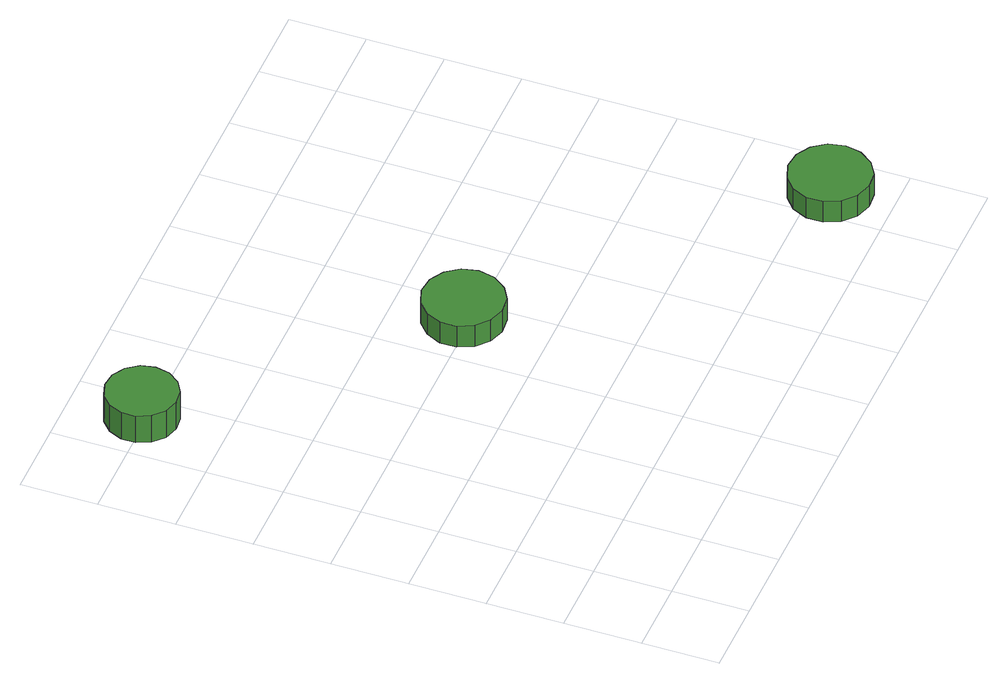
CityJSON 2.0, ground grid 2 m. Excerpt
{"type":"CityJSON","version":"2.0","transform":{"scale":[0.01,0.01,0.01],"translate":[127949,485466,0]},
"CityObjects":{
"tree1":{"type":"SolitaryVegetationObject","attributes":{"function":"something"},"geometry":[{"type":"MultiSurface","lod":"1","boundaries":[[[0,1,2,3,4,5,6,7,8,9,10,11,12,13,14]],[[15,16,17,18,19,20,21,22,23,24,25,26,27,28,29]],[[0,29,28,1]],[[1,28,27,2]],[[2,27,26,3]],[[3,26,25,4]],[[4,25,24,5]],[[5,24,23,6]],[[6,23,22,7]],[[7,22,21,8]],[[8,21,20,9]],[[9,20,19,10]],[[10,19,18,11]],[[11,18,17,12]],[[12,17,16,13]],[[13,16,15,14]],[[14,15,29,0]]]}]},
"tree2":{"type":"SolitaryVegetationObject","attributes":{"function":"something"},"geometry":[{"type":"MultiSurface","lod":"1","boundaries":[[[30,31,32,33,34,35,36,37,38,39,40,41,42,43,44]],[[45,46,47,48,49,50,51,52,53,54,55,56,57,58,59]],[[30,59,58,31]],[[31,58,57,32]],[[32,57,56,33]],[[33,56,55,34]],[[34,55,54,35]],[[35,54,53,36]],[[36,53,52,37]],[[37,52,51,38]],[[38,51,50,39]],[[39,50,49,40]],[[40,49,48,41]],[[41,48,47,42]],[[42,47,46,43]],[[43,46,45,44]],[[44,45,59,30]]]}]},
"tree3":{"type":"SolitaryVegetationObject","attributes":{"function":"something"},"geometry":[{"type":"MultiSurface","lod":"1","boundaries":[[[60,61,62,63,64,65,66,67,68,69,70,71,72,73,74]],[[75,76,77,78,79,80,81,82,83,84,85,86,87,88,89]],[[60,89,88,61]],[[61,88,87,62]],[[62,87,86,63]],[[63,86,85,64]],[[64,85,84,65]],[[65,84,83,66]],[[66,83,82,67]],[[67,82,81,68]],[[68,81,80,69]],[[69,80,79,70]],[[70,79,78,71]],[[71,78,77,72]],[[72,77,76,73]],[[73,76,75,74]],[[74,75,89,60]]]}]}
},
"vertices":[
[225,1414,107],[217,1451,107],[194,1482,107],[161,1502,107],[123,1506,107],[86,1494,107],[58,1468,107],[42,1433,107],[42,1395,107],[58,1360,107],[86,1334,107],[123,1322,107],[161,1326,107],[194,1345,107],[217,1376,107],[217,1376,22],[194,1345,22],[161,1326,22],[123,1322,22],[86,1334,22],[58,1360,22],[42,1395,22],[42,1433,22],[58,1468,22],[86,1494,22],[123,1506,22],[161,1502,22],[194,1482,22],[217,1451,22],[225,1414,22],
[847,821,90],[838,863,90],[812,898,90],[775,920,90],[731,925,90],[690,911,90],[658,882,90],[640,843,90],[640,799,90],[658,759,90],[690,730,90],[731,717,90],[775,721,90],[812,743,90],[838,778,90],[838,778,23],[812,743,23],[775,721,23],[731,717,23],[690,730,23],[658,759,23],[640,799,23],[640,843,23],[658,882,23],[690,911,23],[731,925,23],[775,920,23],[812,898,23],[838,863,23],[847,821,23],
[1586,160,89],[1577,203,89],[1551,238,89],[1514,260,89],[1470,265,89],[1429,251,89],[1396,222,89],[1378,182,89],[1378,138,89],[1396,99,89],[1429,69,89],[1470,56,89],[1514,60,89],[1551,82,89],[1577,118,89],[1577,118,23],[1551,82,23],[1514,60,23],[1470,56,23],[1429,69,23],[1396,99,23],[1378,138,23],[1378,182,23],[1396,222,23],[1429,251,23],[1470,265,23],[1514,260,23],[1551,238,23],[1577,203,23],[1586,160,23]
]}
